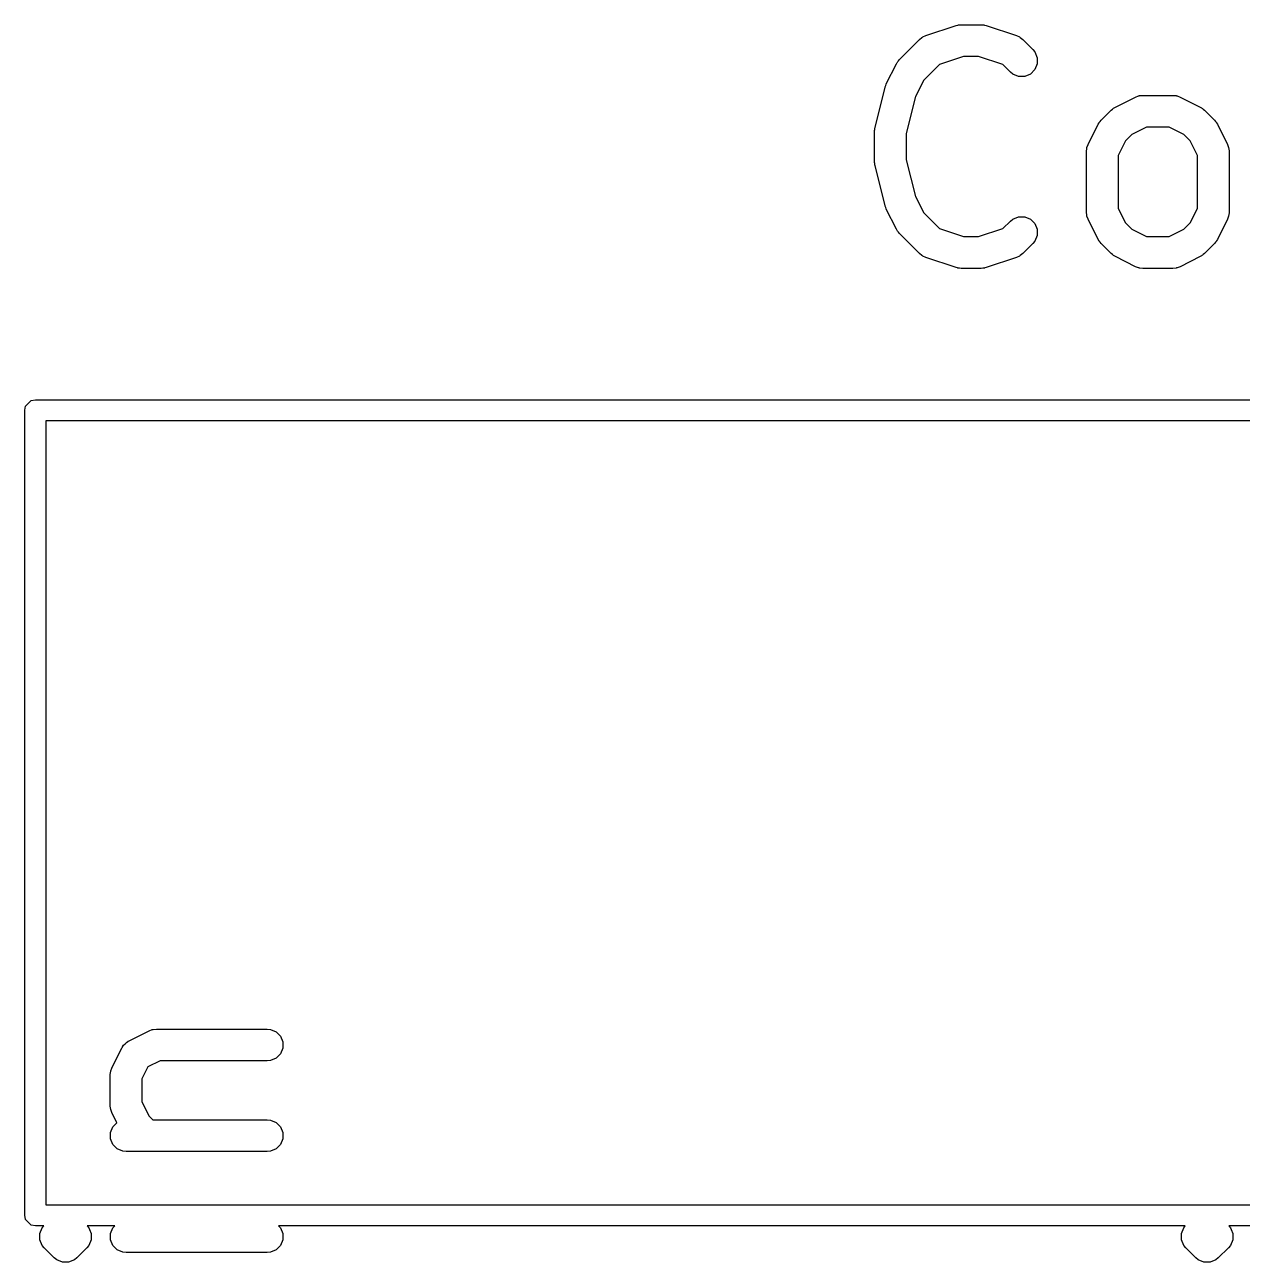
# Model space of a CAD drawing. Header units: millimetres. Extents: x 73 to 176, y -160 to -92.
# Drawn here: x 149.9 to 155.65, y -98.95 to -93.11 of the extents above; entities that cross this region are included whole.
import ezdxf

# ---------------------------------------------------------------- set-up
doc = ezdxf.new("R2010")
doc.units = ezdxf.units.MM
doc.layers.add('F.Fab', color=9, linetype='CONTINUOUS', true_color=0xafafaf)

msp = doc.modelspace()

# ---------------------------------------------------------------- linework, layer by layer
at = {"layer": 'F.Fab', "linetype": 'CONTINUOUS'}
for p, q in [((154.156917, -93.16462), (154.299773, -93.117001)), ((154.299773, -93.117001), (154.307028, -93.115351)), ((154.307028, -93.115351), (154.308859, -93.114593)), ((154.308859, -93.114593), (154.311512, -93.114331)), ((154.311512, -93.114331), (154.31411, -93.113741)), ((154.31411, -93.113741), (154.316084, -93.113881)), ((154.316084, -93.113881), (154.323491, -93.113152)), ((154.323491, -93.113152), (154.418729, -93.113152)), ((154.418729, -93.113152), (154.426134, -93.113881)), ((154.426134, -93.113881), (154.428109, -93.113741)), ((154.428109, -93.113741), (154.430706, -93.114331)), ((154.430706, -93.114331), (154.433361, -93.114593)), ((154.433361, -93.114593), (154.435192, -93.115351)), ((154.435192, -93.115351), (154.442446, -93.117001)), ((154.442446, -93.117001), (154.585303, -93.16462)), ((154.127601, -93.182738), (154.138966, -93.17341)), ((154.138966, -93.17341), (154.141456, -93.172378)), ((154.141456, -93.172378), (154.143491, -93.170614)), ((154.143491, -93.170614), (154.156917, -93.16462)), ((154.585303, -93.16462), (154.598728, -93.170614)), ((154.598728, -93.170614), (154.600763, -93.172379)), ((154.600763, -93.172379), (154.603254, -93.173411)), ((154.603254, -93.173411), (154.614619, -93.182738)), ((154.032363, -93.277976), (154.127601, -93.182738)), ((154.614619, -93.182738), (154.662238, -93.230357)), ((154.662238, -93.230357), (154.671565, -93.241722)), ((154.018314, -93.297468), (154.022278, -93.291168)), ((154.022278, -93.291168), (154.023036, -93.289341)), ((154.023036, -93.289341), (154.024724, -93.287284)), ((154.024724, -93.287284), (154.026146, -93.285025)), ((154.026146, -93.285025), (154.027644, -93.283725)), ((154.027644, -93.283725), (154.032363, -93.277976)), ((154.335661, -93.263152), (154.221148, -93.301323)), ((154.406559, -93.263152), (154.335661, -93.263152)), ((154.521072, -93.301323), (154.406559, -93.263152)), ((154.671565, -93.241722), (154.682764, -93.268758)), ((154.682764, -93.268758), (154.682764, -93.298021)), ((153.970695, -93.392706), (154.018314, -93.297468)), ((154.221148, -93.301323), (154.147035, -93.375436)), ((154.556172, -93.336423), (154.521072, -93.301323)), ((154.567537, -93.34575), (154.556172, -93.336423)), ((154.594573, -93.356949), (154.567537, -93.34575)), ((154.650872, -93.34575), (154.623836, -93.356949)), ((154.671565, -93.325057), (154.650872, -93.34575)), ((154.682764, -93.298021), (154.671565, -93.325057)), ((153.917397, -93.598533), (153.965016, -93.408057)), ((153.965016, -93.408057), (153.965401, -93.406977)), ((153.965401, -93.406977), (153.96544, -93.406438)), ((153.96544, -93.406438), (153.967777, -93.40033)), ((153.967777, -93.40033), (153.969963, -93.394211)), ((153.969963, -93.394211), (153.970285, -93.393775)), ((153.970285, -93.393775), (153.970695, -93.392706)), ((154.147035, -93.375436), (154.108541, -93.452423)), ((154.623836, -93.356949), (154.594573, -93.356949)), ((154.108541, -93.452423), (154.065158, -93.625957)), ((155.051855, -93.502022), (155.147093, -93.454403)), ((155.147093, -93.454403), (155.160824, -93.449148)), ((155.160824, -93.449148), (155.163513, -93.448956)), ((155.163513, -93.448956), (155.166002, -93.447926)), ((155.166002, -93.447926), (155.180634, -93.446485)), ((155.180634, -93.446485), (155.323491, -93.446485)), ((155.323491, -93.446485), (155.338123, -93.447926)), ((155.338123, -93.447926), (155.340612, -93.448957)), ((155.340612, -93.448957), (155.3433, -93.449148)), ((155.3433, -93.449148), (155.357032, -93.454403)), ((155.357032, -93.454403), (155.45227, -93.502022)), ((154.984744, -93.56369), (155.032363, -93.516071)), ((155.032363, -93.516071), (155.038112, -93.511352)), ((155.038112, -93.511352), (155.039412, -93.509854)), ((155.039412, -93.509854), (155.041671, -93.508432)), ((155.041671, -93.508432), (155.043728, -93.506744)), ((155.043728, -93.506744), (155.045555, -93.505986)), ((155.045555, -93.505986), (155.051855, -93.502022)), ((155.45227, -93.502022), (155.458569, -93.505986)), ((155.458569, -93.505986), (155.460397, -93.506744)), ((155.460397, -93.506744), (155.462453, -93.508432)), ((155.462453, -93.508432), (155.464713, -93.509854)), ((155.464713, -93.509854), (155.466012, -93.511352)), ((155.466012, -93.511352), (155.471762, -93.516071)), ((155.471762, -93.516071), (155.519381, -93.56369)), ((154.923076, -93.67842), (154.970695, -93.583182)), ((154.970695, -93.583182), (154.974659, -93.576882)), ((154.974659, -93.576882), (154.975417, -93.575055)), ((154.975417, -93.575055), (154.977105, -93.572998)), ((154.977105, -93.572998), (154.978527, -93.570739)), ((154.978527, -93.570739), (154.980025, -93.569439)), ((154.980025, -93.569439), (154.984744, -93.56369)), ((155.519381, -93.56369), (155.524099, -93.569439)), ((155.524099, -93.569439), (155.525598, -93.570739)), ((155.525598, -93.570739), (155.527019, -93.572998)), ((155.527019, -93.572998), (155.528708, -93.575055)), ((155.528708, -93.575055), (155.529465, -93.576882)), ((155.529465, -93.576882), (155.53343, -93.583182)), ((155.53343, -93.583182), (155.581049, -93.67842)), ((153.915158, -93.616723), (153.915409, -93.614169)), ((153.915158, -93.75958), (153.915158, -93.616723)), ((153.915247, -93.613077), (153.916056, -93.607603)), ((153.915409, -93.614169), (153.915247, -93.613077)), ((153.916056, -93.607603), (153.916599, -93.602091)), ((153.916599, -93.602091), (153.917021, -93.601069)), ((153.917021, -93.601069), (153.917397, -93.598533)), ((154.065158, -93.625957), (154.065158, -93.750346)), ((155.129823, -93.630743), (155.099416, -93.66115)), ((155.198339, -93.596485), (155.129823, -93.630743)), ((155.305786, -93.596485), (155.198339, -93.596485)), ((155.374302, -93.630743), (155.305786, -93.596485)), ((155.404709, -93.66115), (155.374302, -93.630743)), ((154.915158, -93.711961), (154.916599, -93.697329)), ((154.916599, -93.697329), (154.91763, -93.694839)), ((154.91763, -93.694839), (154.917821, -93.692152)), ((154.917821, -93.692152), (154.923076, -93.67842)), ((155.099416, -93.66115), (155.065158, -93.729666)), ((155.438967, -93.729666), (155.404709, -93.66115)), ((155.581049, -93.67842), (155.586304, -93.692151)), ((155.586304, -93.692151), (155.586495, -93.69484)), ((155.586495, -93.69484), (155.587526, -93.697329)), ((155.587526, -93.697329), (155.588967, -93.711961)), ((153.915409, -93.762133), (153.915158, -93.75958)), ((154.065158, -93.750346), (154.108541, -93.92388)), ((154.915158, -93.997675), (154.915158, -93.711961)), ((155.065158, -93.729666), (155.065158, -93.97997)), ((155.438967, -93.97997), (155.438967, -93.729666)), ((155.588967, -93.711961), (155.588967, -93.997675)), ((153.915247, -93.763226), (153.915409, -93.762133)), ((153.916056, -93.768699), (153.915247, -93.763226)), ((153.916599, -93.774212), (153.916056, -93.768699)), ((153.917021, -93.775233), (153.916599, -93.774212)), ((153.917397, -93.77777), (153.917021, -93.775233)), ((153.965016, -93.968246), (153.917397, -93.77777)), ((154.108541, -93.92388), (154.147035, -94.000867)), ((153.965401, -93.969325), (153.965016, -93.968246)), ((153.96544, -93.969865), (153.965401, -93.969325)), ((153.967767, -93.975946), (153.96544, -93.969865)), ((153.969963, -93.982092), (153.967767, -93.975946)), ((153.970285, -93.982527), (153.969963, -93.982092)), ((153.970695, -93.983597), (153.970285, -93.982527)), ((154.018314, -94.078835), (153.970695, -93.983597)), ((155.065158, -93.97997), (155.099416, -94.048486)), ((155.404708, -94.048486), (155.438967, -93.97997)), ((154.147035, -94.000867), (154.221148, -94.074981)), ((154.521072, -94.07498), (154.556171, -94.039881)), ((154.556171, -94.039881), (154.567537, -94.030553)), ((154.567537, -94.030553), (154.594573, -94.019354)), ((154.594573, -94.019354), (154.623836, -94.019354)), ((154.623836, -94.019354), (154.650872, -94.030552)), ((154.650872, -94.030552), (154.671565, -94.051245)), ((154.671565, -94.051245), (154.682764, -94.078281)), ((154.916599, -94.012307), (154.915158, -93.997675)), ((154.91763, -94.014796), (154.916599, -94.012307)), ((154.917821, -94.017484), (154.91763, -94.014796)), ((154.923076, -94.031216), (154.917821, -94.017484)), ((154.970695, -94.126454), (154.923076, -94.031216)), ((155.099416, -94.048486), (155.129823, -94.078894)), ((155.374301, -94.078894), (155.404708, -94.048486)), ((155.581049, -94.031216), (155.53343, -94.126454)), ((155.586304, -94.017485), (155.581049, -94.031216)), ((155.586495, -94.014795), (155.586304, -94.017485)), ((155.587526, -94.012307), (155.586495, -94.014795)), ((155.588967, -93.997675), (155.587526, -94.012307)), ((154.022277, -94.085131), (154.018314, -94.078835)), ((154.023035, -94.086961), (154.022277, -94.085131)), ((154.024724, -94.089019), (154.023035, -94.086961)), ((154.026146, -94.091278), (154.024724, -94.089019)), ((154.027644, -94.092577), (154.026146, -94.091278)), ((154.032363, -94.098327), (154.027644, -94.092577)), ((154.127601, -94.193566), (154.032363, -94.098327)), ((154.221148, -94.074981), (154.335661, -94.113152)), ((154.406559, -94.113152), (154.521072, -94.07498)), ((154.682764, -94.107544), (154.671566, -94.13458)), ((154.682764, -94.078281), (154.682764, -94.107544)), ((155.129823, -94.078894), (155.198339, -94.113152)), ((155.305786, -94.113152), (155.374301, -94.078894)), ((154.335661, -94.113152), (154.406559, -94.113152)), ((154.662238, -94.145946), (154.61462, -94.193565)), ((154.671566, -94.13458), (154.662238, -94.145946)), ((154.974658, -94.13275), (154.970695, -94.126454)), ((154.975416, -94.13458), (154.974658, -94.13275)), ((154.977105, -94.136638), (154.975416, -94.13458)), ((154.978527, -94.138897), (154.977105, -94.136638)), ((154.980025, -94.140196), (154.978527, -94.138897)), ((154.984743, -94.145945), (154.980025, -94.140196)), ((155.032362, -94.193565), (154.984743, -94.145945)), ((155.198339, -94.113152), (155.305786, -94.113152)), ((155.519381, -94.145946), (155.471763, -94.193565)), ((155.524099, -94.140196), (155.519381, -94.145946)), ((155.525598, -94.138897), (155.524099, -94.140196)), ((155.527019, -94.136638), (155.525598, -94.138897)), ((155.528709, -94.13458), (155.527019, -94.136638)), ((155.529466, -94.13275), (155.528709, -94.13458)), ((155.53343, -94.126454), (155.529466, -94.13275)), ((154.138966, -94.202894), (154.127601, -94.193566)), ((154.141456, -94.203925), (154.138966, -94.202894)), ((154.143491, -94.20569), (154.141456, -94.203925)), ((154.156917, -94.211684), (154.143491, -94.20569)), ((154.299773, -94.259303), (154.156917, -94.211684)), ((154.585303, -94.211684), (154.442446, -94.259303)), ((154.598728, -94.20569), (154.585303, -94.211684)), ((154.600763, -94.203924), (154.598728, -94.20569)), ((154.603254, -94.202893), (154.600763, -94.203924)), ((154.61462, -94.193565), (154.603254, -94.202893)), ((155.038111, -94.198283), (155.032362, -94.193565)), ((155.039412, -94.199783), (155.038111, -94.198283)), ((155.041671, -94.201205), (155.039412, -94.199783)), ((155.043728, -94.202893), (155.041671, -94.201205)), ((155.045555, -94.20365), (155.043728, -94.202893)), ((155.051855, -94.207615), (155.045555, -94.20365)), ((155.147093, -94.255234), (155.051855, -94.207615)), ((155.45227, -94.207615), (155.357032, -94.255234)), ((155.458569, -94.20365), (155.45227, -94.207615)), ((155.460397, -94.202893), (155.458569, -94.20365)), ((155.462453, -94.201205), (155.460397, -94.202893)), ((155.464713, -94.199783), (155.462453, -94.201205)), ((155.466013, -94.198283), (155.464713, -94.199783)), ((155.471763, -94.193565), (155.466013, -94.198283)), ((154.307028, -94.260952), (154.299773, -94.259303)), ((154.308859, -94.261711), (154.307028, -94.260952)), ((154.311512, -94.261972), (154.308859, -94.261711)), ((154.31411, -94.262563), (154.311512, -94.261972)), ((154.316084, -94.262422), (154.31411, -94.262563)), ((154.323491, -94.263152), (154.316084, -94.262422)), ((154.418729, -94.263152), (154.323491, -94.263152)), ((154.426134, -94.262422), (154.418729, -94.263152)), ((154.428109, -94.262563), (154.426134, -94.262422)), ((154.430706, -94.261972), (154.428109, -94.262563)), ((154.433361, -94.261711), (154.430706, -94.261972)), ((154.435192, -94.260952), (154.433361, -94.261711)), ((154.442446, -94.259303), (154.435192, -94.260952)), ((155.160824, -94.260489), (155.147093, -94.255234)), ((155.163513, -94.26068), (155.160824, -94.260489)), ((155.166002, -94.261711), (155.163513, -94.26068)), ((155.180634, -94.263152), (155.166002, -94.261711)), ((155.323491, -94.263152), (155.180634, -94.263152)), ((155.338123, -94.261711), (155.323491, -94.263152)), ((155.340612, -94.260679), (155.338123, -94.261711)), ((155.3433, -94.260489), (155.340612, -94.260679)), ((155.357032, -94.255234), (155.3433, -94.260489)), ((149.904445, -94.933333), (149.908251, -94.914199)), ((149.908251, -94.914199), (149.935311, -94.887139)), ((149.935311, -94.887139), (149.954445, -94.883333)), ((149.954445, -94.883333), (172.454445, -94.883333)), ((149.904445, -98.733333), (149.904445, -94.933333)), ((150.004445, -94.983333), (150.004445, -98.683333)), ((172.404445, -94.983333), (150.004445, -94.983333)), ((150.396675, -97.909584), (150.491913, -97.861965)), ((150.491913, -97.861965), (150.505644, -97.85671)), ((150.505644, -97.85671), (150.508333, -97.856518)), ((150.508333, -97.856518), (150.510822, -97.855488)), ((150.510822, -97.855488), (150.525454, -97.854047)), ((150.525454, -97.854047), (151.049264, -97.854047)), ((151.049264, -97.854047), (151.063896, -97.855488)), ((151.063896, -97.855488), (151.090932, -97.866687)), ((151.090932, -97.866687), (151.111624, -97.887379)), ((151.111624, -97.887379), (151.122823, -97.914415)), ((150.315515, -98.038363), (150.363134, -97.943125)), ((150.363134, -97.943125), (150.364674, -97.940677)), ((150.364674, -97.940677), (150.365059, -97.939524)), ((150.365059, -97.939524), (150.366304, -97.938087)), ((150.366304, -97.938087), (150.370966, -97.930682)), ((150.370966, -97.930682), (150.37807, -97.92452)), ((150.37807, -97.92452), (150.384232, -97.917416)), ((150.384232, -97.917416), (150.391637, -97.912754)), ((150.391637, -97.912754), (150.393074, -97.911509)), ((150.393074, -97.911509), (150.394227, -97.911124)), ((150.394227, -97.911124), (150.396675, -97.909584)), ((151.122823, -97.943679), (151.111624, -97.970715)), ((151.122823, -97.914415), (151.122823, -97.943679)), ((150.543159, -98.004047), (150.486117, -98.032567)), ((151.049264, -98.004047), (150.543159, -98.004047)), ((151.063896, -98.002606), (151.049264, -98.004047)), ((151.090932, -97.991407), (151.063896, -98.002606)), ((151.111624, -97.970715), (151.090932, -97.991407)), ((150.307597, -98.071904), (150.309038, -98.057272)), ((150.307597, -98.214761), (150.307597, -98.071904)), ((150.309038, -98.057272), (150.310069, -98.054782)), ((150.310069, -98.054782), (150.31026, -98.052095)), ((150.31026, -98.052095), (150.315515, -98.038363)), ((150.486117, -98.032567), (150.457597, -98.089609)), ((150.457597, -98.089609), (150.457597, -98.197056)), ((150.457597, -98.197056), (150.491855, -98.265572)), ((150.309038, -98.229393), (150.307597, -98.214761)), ((150.310069, -98.231882), (150.309038, -98.229393)), ((150.31026, -98.23457), (150.310069, -98.231882)), ((150.315515, -98.248302), (150.31026, -98.23457)), ((150.339638, -98.296548), (150.315515, -98.248302)), ((150.309038, -98.342986), (150.320237, -98.31595)), ((150.320237, -98.31595), (150.339638, -98.296548)), ((150.491855, -98.265572), (150.508901, -98.282618)), ((150.508901, -98.282618), (151.049264, -98.282618)), ((151.049264, -98.282618), (151.063896, -98.284059)), ((151.063896, -98.284059), (151.090932, -98.295258)), ((151.090932, -98.295258), (151.111624, -98.31595)), ((151.111624, -98.31595), (151.122823, -98.342986)), ((150.309038, -98.37225), (150.309038, -98.342986)), ((150.320237, -98.399286), (150.309038, -98.37225)), ((151.122823, -98.37225), (151.111624, -98.399286)), ((151.122823, -98.342986), (151.122823, -98.37225)), ((150.340929, -98.419978), (150.320237, -98.399286)), ((150.367965, -98.431177), (150.340929, -98.419978)), ((150.382597, -98.432618), (150.367965, -98.431177)), ((151.049264, -98.432618), (150.382597, -98.432618)), ((151.063896, -98.431177), (151.049264, -98.432618)), ((151.090932, -98.419978), (151.063896, -98.431177)), ((151.111624, -98.399286), (151.090932, -98.419978)), ((150.004445, -98.683333), (172.404445, -98.683333)), ((149.908251, -98.752467), (149.904445, -98.733333)), ((149.935311, -98.779527), (149.908251, -98.752467)), ((149.954445, -98.783333), (149.935311, -98.779527)), ((149.994132, -98.783333), (149.954445, -98.783333)), ((149.986904, -98.79214), (149.994132, -98.783333)), ((150.329044, -98.783333), (150.199634, -98.783333)), ((150.199634, -98.783333), (150.206862, -98.79214)), ((150.320237, -98.79214), (150.329044, -98.783333)), ((155.38191, -98.783333), (151.102817, -98.783333)), ((151.102817, -98.783333), (151.111624, -98.79214)), ((155.374682, -98.79214), (155.38191, -98.783333)), ((155.716822, -98.783333), (155.587412, -98.783333)), ((155.587412, -98.783333), (155.59464, -98.79214)), ((149.975705, -98.819177), (149.986904, -98.79214)), ((149.975705, -98.848439), (149.975705, -98.819177)), ((150.206862, -98.79214), (150.210458, -98.800821)), ((150.210458, -98.800821), (150.218061, -98.819177)), ((150.218061, -98.819177), (150.218061, -98.84844)), ((150.309038, -98.819176), (150.320237, -98.79214)), ((150.309038, -98.84844), (150.309038, -98.819176)), ((151.111624, -98.79214), (151.122823, -98.819176)), ((151.122823, -98.819176), (151.122823, -98.84844)), ((155.363483, -98.819177), (155.374682, -98.79214)), ((155.363483, -98.848439), (155.363483, -98.819177)), ((155.59464, -98.79214), (155.598236, -98.800821)), ((155.598236, -98.800821), (155.605839, -98.819177)), ((155.605839, -98.819177), (155.605839, -98.84844)), ((149.986904, -98.875476), (149.975705, -98.848439)), ((149.996231, -98.886841), (149.986904, -98.875476)), ((150.04385, -98.93446), (149.996231, -98.886841)), ((150.197535, -98.886841), (150.149916, -98.93446)), ((150.206862, -98.875476), (150.197535, -98.886841)), ((150.218061, -98.84844), (150.206862, -98.875476)), ((150.320237, -98.875476), (150.309038, -98.84844)), ((150.340929, -98.896168), (150.320237, -98.875476)), ((150.367965, -98.907367), (150.340929, -98.896168)), ((151.090932, -98.896168), (151.063896, -98.907367)), ((151.111624, -98.875476), (151.090932, -98.896168)), ((151.122823, -98.84844), (151.111624, -98.875476)), ((155.374682, -98.875476), (155.363483, -98.848439)), ((155.384009, -98.886841), (155.374682, -98.875476)), ((155.431628, -98.93446), (155.384009, -98.886841)), ((155.585313, -98.886841), (155.537694, -98.93446)), ((155.59464, -98.875476), (155.585313, -98.886841)), ((155.605839, -98.84844), (155.59464, -98.875476)), ((150.055215, -98.943787), (150.04385, -98.93446)), ((150.082251, -98.954986), (150.055215, -98.943787)), ((150.082252, -98.954986), (150.082251, -98.954986)), ((150.111514, -98.954986), (150.082252, -98.954986)), ((150.138551, -98.943787), (150.111514, -98.954986)), ((150.149916, -98.93446), (150.138551, -98.943787)), ((150.382597, -98.908808), (150.367965, -98.907367)), ((151.049264, -98.908808), (150.382597, -98.908808)), ((151.063896, -98.907367), (151.049264, -98.908808)), ((155.442993, -98.943787), (155.431628, -98.93446)), ((155.470029, -98.954986), (155.442993, -98.943787)), ((155.47003, -98.954986), (155.470029, -98.954986)), ((155.499292, -98.954986), (155.47003, -98.954986)), ((155.526329, -98.943787), (155.499292, -98.954986)), ((155.537694, -98.93446), (155.526329, -98.943787))]:
    msp.add_line(p, q, dxfattribs=at)

doc.saveas('drawing.dxf')
